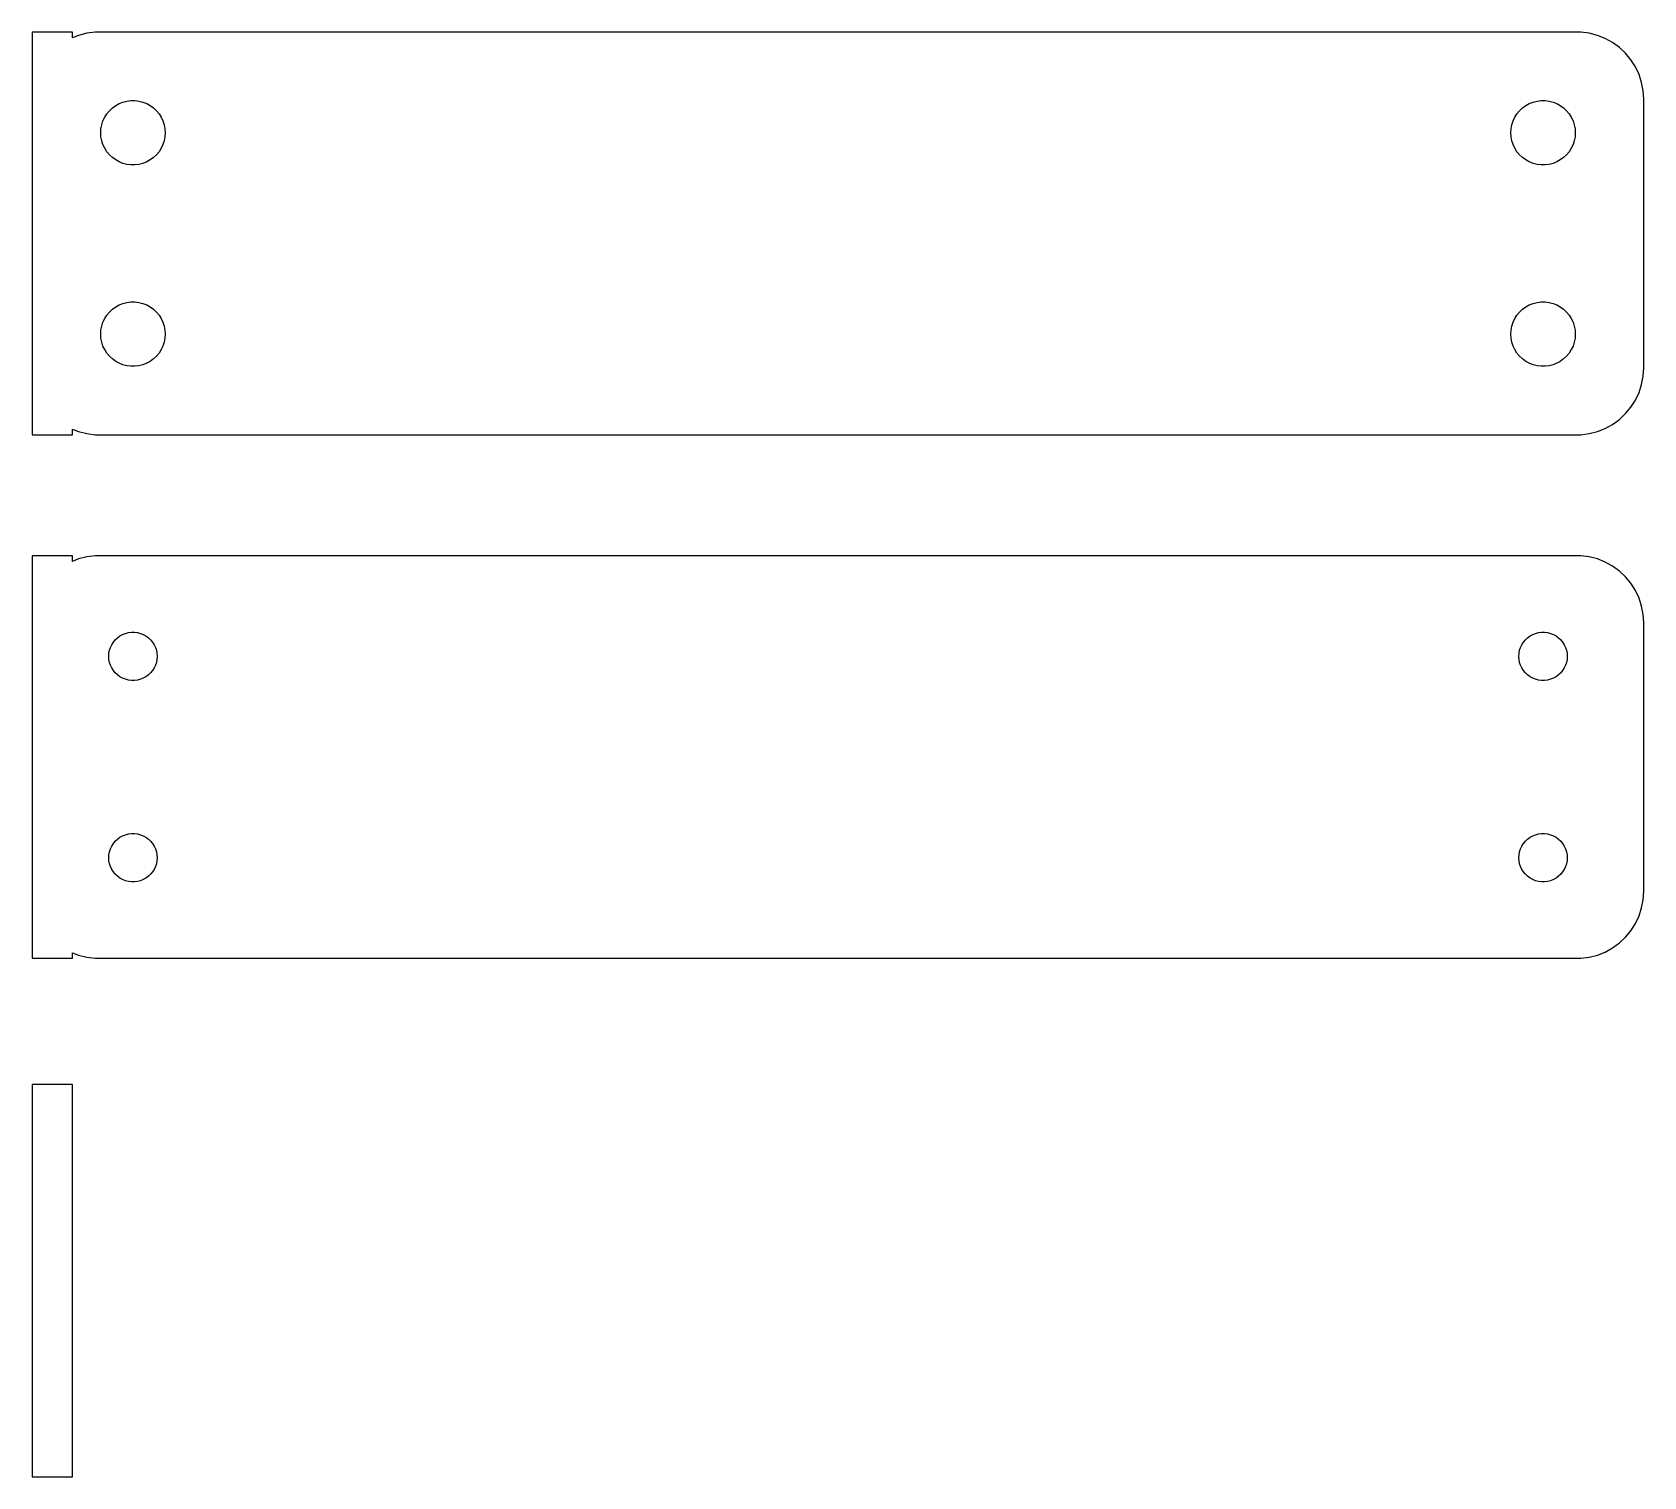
# Model space of a CAD drawing. Header units: metres. Extents: x -60 to 60, y -15 to 93.
import ezdxf

# ---------------------------------------------------------------- set-up
doc = ezdxf.new("R2010")
doc.units = ezdxf.units.M

msp = doc.modelspace()

# ---------------------------------------------------------------- linework, layer by layer
for p, q in [((-57, 92.9901), (-60, 92.9901)), ((-60, 92.9901), (-60, 63.0099)), ((-57, 92.5752), (-57, 92.9901)), ((-56.5451, 92.7553), (-57, 92.5752)), ((-55.9369, 92.9114), (-56.5451, 92.7553)), ((-55.3139, 92.9901), (-55.9369, 92.9114)), ((55.3139, 92.9901), (-55.3139, 92.9901)), ((55.9369, 92.9114), (55.3139, 92.9901)), ((56.5451, 92.7553), (55.9369, 92.9114)), ((57.1289, 92.5241), (56.5451, 92.7553)), ((57.6791, 92.2216), (57.1289, 92.5241)), ((58.1871, 91.8526), (57.6791, 92.2216)), ((58.6448, 91.4227), (58.1871, 91.8526)), ((59.0451, 90.9389), (58.6448, 91.4227)), ((59.3815, 90.4088), (59.0451, 90.9389)), ((59.6489, 89.8406), (59.3815, 90.4088)), ((59.8429, 89.2434), (59.6489, 89.8406)), ((59.9606, 88.6267), (59.8429, 89.2434)), ((-53.786, 87.5264), (-53.5219, 87.6716)), ((-53.5219, 87.6716), (-53.2416, 87.7825)), ((-53.2416, 87.7825), (-52.9497, 87.8575)), ((-52.9497, 87.8575), (-52.6507, 87.8953)), ((-52.6507, 87.8953), (-52.3493, 87.8953)), ((-52.3493, 87.8953), (-52.0503, 87.8575)), ((-52.0503, 87.8575), (-51.7584, 87.7825)), ((-51.7584, 87.7825), (-51.4781, 87.6716)), ((-51.4781, 87.6716), (-51.214, 87.5264)), ((51.214, 87.5264), (51.4781, 87.6716)), ((51.4781, 87.6716), (51.7584, 87.7825)), ((51.7584, 87.7825), (52.0503, 87.8575)), ((52.0503, 87.8575), (52.3493, 87.8953)), ((52.3493, 87.8953), (52.6507, 87.8953)), ((52.6507, 87.8953), (52.9497, 87.8575)), ((52.9497, 87.8575), (53.2416, 87.7825)), ((53.2416, 87.7825), (53.5219, 87.6716)), ((53.5219, 87.6716), (53.786, 87.5264)), ((60, 88), (59.9606, 88.6267)), ((60, 68), (60, 88)), ((-54.7315, 86.3835), (-54.6031, 86.6562)), ((-54.6031, 86.6562), (-54.4416, 86.9107)), ((-54.4416, 86.9107), (-54.2495, 87.1429)), ((-54.2495, 87.1429), (-54.0298, 87.3492)), ((-54.0298, 87.3492), (-53.786, 87.5264)), ((-51.214, 87.5264), (-50.9702, 87.3492)), ((-50.9702, 87.3492), (-50.7505, 87.1429)), ((-50.7505, 87.1429), (-50.5583, 86.9107)), ((-50.5583, 86.9107), (-50.3969, 86.6562)), ((-50.3969, 86.6562), (-50.2685, 86.3835)), ((50.2685, 86.3835), (50.3969, 86.6562)), ((50.3969, 86.6562), (50.5583, 86.9107)), ((50.5583, 86.9107), (50.7505, 87.1429)), ((50.7505, 87.1429), (50.9702, 87.3492)), ((50.9702, 87.3492), (51.214, 87.5264)), ((53.786, 87.5264), (54.0298, 87.3492)), ((54.0298, 87.3492), (54.2495, 87.1429)), ((54.2495, 87.1429), (54.4416, 86.9107)), ((54.4416, 86.9107), (54.6031, 86.6562)), ((54.6031, 86.6562), (54.7315, 86.3835)), ((-54.9, 85.5), (-54.8811, 85.8008)), ((-54.8811, 85.1992), (-54.9, 85.5)), ((-54.8811, 85.8008), (-54.8246, 86.0968)), ((-54.8246, 86.0968), (-54.7315, 86.3835)), ((-50.2685, 86.3835), (-50.1754, 86.0968)), ((-50.1754, 86.0968), (-50.1189, 85.8008)), ((-50.1189, 85.8008), (-50.1, 85.5)), ((-50.1, 85.5), (-50.1189, 85.1992)), ((50.1, 85.5), (50.1189, 85.8008)), ((50.1189, 85.1992), (50.1, 85.5)), ((50.1189, 85.8008), (50.1754, 86.0968)), ((50.1754, 86.0968), (50.2685, 86.3835)), ((54.7315, 86.3835), (54.8246, 86.0968)), ((54.8246, 86.0968), (54.8811, 85.8008)), ((54.8811, 85.8008), (54.9, 85.5)), ((54.9, 85.5), (54.8811, 85.1992)), ((-54.8246, 84.9031), (-54.8811, 85.1992)), ((-54.7315, 84.6165), (-54.8246, 84.9031)), ((-54.6031, 84.3438), (-54.7315, 84.6165)), ((-54.4416, 84.0893), (-54.6031, 84.3438)), ((-54.2495, 83.8571), (-54.4416, 84.0893)), ((-50.5583, 84.0893), (-50.7505, 83.8571)), ((-50.3969, 84.3438), (-50.5583, 84.0893)), ((-50.2685, 84.6165), (-50.3969, 84.3438)), ((-50.1754, 84.9031), (-50.2685, 84.6165)), ((-50.1189, 85.1992), (-50.1754, 84.9031)), ((50.1754, 84.9031), (50.1189, 85.1992)), ((50.2685, 84.6165), (50.1754, 84.9031)), ((50.3969, 84.3438), (50.2685, 84.6165)), ((50.5583, 84.0893), (50.3969, 84.3438)), ((50.7505, 83.8571), (50.5583, 84.0893)), ((54.4416, 84.0893), (54.2495, 83.8571)), ((54.6031, 84.3438), (54.4416, 84.0893)), ((54.7315, 84.6165), (54.6031, 84.3438)), ((54.8246, 84.9031), (54.7315, 84.6165)), ((54.8811, 85.1992), (54.8246, 84.9031)), ((-54.0298, 83.6508), (-54.2495, 83.8571)), ((-53.786, 83.4736), (-54.0298, 83.6508)), ((-53.5219, 83.3284), (-53.786, 83.4736)), ((-53.2416, 83.2175), (-53.5219, 83.3284)), ((-52.9497, 83.1425), (-53.2416, 83.2175)), ((-52.6507, 83.1047), (-52.9497, 83.1425)), ((-52.3493, 83.1047), (-52.6507, 83.1047)), ((-52.0503, 83.1425), (-52.3493, 83.1047)), ((-51.7584, 83.2175), (-52.0503, 83.1425)), ((-51.4781, 83.3284), (-51.7584, 83.2175)), ((-51.214, 83.4736), (-51.4781, 83.3284)), ((-50.9702, 83.6508), (-51.214, 83.4736)), ((-50.7505, 83.8571), (-50.9702, 83.6508)), ((50.9702, 83.6508), (50.7505, 83.8571)), ((51.214, 83.4736), (50.9702, 83.6508)), ((51.4781, 83.3284), (51.214, 83.4736)), ((51.7584, 83.2175), (51.4781, 83.3284)), ((52.0503, 83.1425), (51.7584, 83.2175)), ((52.3493, 83.1047), (52.0503, 83.1425)), ((52.6507, 83.1047), (52.3493, 83.1047)), ((52.9497, 83.1425), (52.6507, 83.1047)), ((53.2416, 83.2175), (52.9497, 83.1425)), ((53.5219, 83.3284), (53.2416, 83.2175)), ((53.786, 83.4736), (53.5219, 83.3284)), ((54.0298, 83.6508), (53.786, 83.4736)), ((54.2495, 83.8571), (54.0298, 83.6508)), ((-54.4416, 71.9107), (-54.2495, 72.1429)), ((-54.2495, 72.1429), (-54.0298, 72.3492)), ((-54.0298, 72.3492), (-53.786, 72.5264)), ((-53.786, 72.5264), (-53.5219, 72.6716)), ((-53.5219, 72.6716), (-53.2416, 72.7825)), ((-53.2416, 72.7825), (-52.9497, 72.8575)), ((-52.9497, 72.8575), (-52.6507, 72.8953)), ((-52.6507, 72.8953), (-52.3493, 72.8953)), ((-52.3493, 72.8953), (-52.0503, 72.8575)), ((-52.0503, 72.8575), (-51.7584, 72.7825)), ((-51.7584, 72.7825), (-51.4781, 72.6716)), ((-51.4781, 72.6716), (-51.214, 72.5264)), ((-51.214, 72.5264), (-50.9702, 72.3492)), ((-50.9702, 72.3492), (-50.7505, 72.1429)), ((-50.7505, 72.1429), (-50.5583, 71.9107)), ((50.5583, 71.9107), (50.7505, 72.1429)), ((50.7505, 72.1429), (50.9702, 72.3492)), ((50.9702, 72.3492), (51.214, 72.5264)), ((51.214, 72.5264), (51.4781, 72.6716)), ((51.4781, 72.6716), (51.7584, 72.7825)), ((51.7584, 72.7825), (52.0503, 72.8575)), ((52.0503, 72.8575), (52.3493, 72.8953)), ((52.3493, 72.8953), (52.6507, 72.8953)), ((52.6507, 72.8953), (52.9497, 72.8575)), ((52.9497, 72.8575), (53.2416, 72.7825)), ((53.2416, 72.7825), (53.5219, 72.6716)), ((53.5219, 72.6716), (53.786, 72.5264)), ((53.786, 72.5264), (54.0298, 72.3492)), ((54.0298, 72.3492), (54.2495, 72.1429)), ((54.2495, 72.1429), (54.4416, 71.9107)), ((-54.9, 70.5), (-54.8811, 70.8008)), ((-54.8811, 70.8008), (-54.8246, 71.0969)), ((-54.8246, 71.0969), (-54.7315, 71.3835)), ((-54.7315, 71.3835), (-54.6031, 71.6562)), ((-54.6031, 71.6562), (-54.4416, 71.9107)), ((-50.5583, 71.9107), (-50.3969, 71.6562)), ((-50.3969, 71.6562), (-50.2685, 71.3835)), ((-50.2685, 71.3835), (-50.1754, 71.0969)), ((-50.1754, 71.0969), (-50.1189, 70.8008)), ((-50.1189, 70.8008), (-50.1, 70.5)), ((50.1, 70.5), (50.1189, 70.8008)), ((50.1189, 70.8008), (50.1754, 71.0969)), ((50.1754, 71.0969), (50.2685, 71.3835)), ((50.2685, 71.3835), (50.3969, 71.6562)), ((50.3969, 71.6562), (50.5583, 71.9107)), ((54.4416, 71.9107), (54.6031, 71.6562)), ((54.6031, 71.6562), (54.7315, 71.3835)), ((54.7315, 71.3835), (54.8246, 71.0969)), ((54.8246, 71.0969), (54.8811, 70.8008)), ((54.8811, 70.8008), (54.9, 70.5)), ((-54.8811, 70.1992), (-54.9, 70.5)), ((-54.8246, 69.9032), (-54.8811, 70.1992)), ((-54.7315, 69.6165), (-54.8246, 69.9032)), ((-54.6031, 69.3438), (-54.7315, 69.6165)), ((-50.2685, 69.6165), (-50.3969, 69.3438)), ((-50.1754, 69.9032), (-50.2685, 69.6165)), ((-50.1189, 70.1992), (-50.1754, 69.9032)), ((-50.1, 70.5), (-50.1189, 70.1992)), ((50.1189, 70.1992), (50.1, 70.5)), ((50.1754, 69.9032), (50.1189, 70.1992)), ((50.2685, 69.6165), (50.1754, 69.9032)), ((50.3969, 69.3438), (50.2685, 69.6165)), ((54.7315, 69.6165), (54.6031, 69.3438)), ((54.8246, 69.9032), (54.7315, 69.6165)), ((54.8811, 70.1992), (54.8246, 69.9032)), ((54.9, 70.5), (54.8811, 70.1992)), ((-54.4416, 69.0893), (-54.6031, 69.3438)), ((-54.2495, 68.8571), (-54.4416, 69.0893)), ((-54.0298, 68.6508), (-54.2495, 68.8571)), ((-53.786, 68.4736), (-54.0298, 68.6508)), ((-53.5219, 68.3284), (-53.786, 68.4736)), ((-51.214, 68.4736), (-51.4781, 68.3284)), ((-50.9702, 68.6508), (-51.214, 68.4736)), ((-50.7505, 68.8571), (-50.9702, 68.6508)), ((-50.5583, 69.0893), (-50.7505, 68.8571)), ((-50.3969, 69.3438), (-50.5583, 69.0893)), ((50.5583, 69.0893), (50.3969, 69.3438)), ((50.7505, 68.8571), (50.5583, 69.0893)), ((50.9702, 68.6508), (50.7505, 68.8571)), ((51.214, 68.4736), (50.9702, 68.6508)), ((51.4781, 68.3284), (51.214, 68.4736)), ((53.786, 68.4736), (53.5219, 68.3284)), ((54.0298, 68.6508), (53.786, 68.4736)), ((54.2495, 68.8571), (54.0298, 68.6508)), ((54.4416, 69.0893), (54.2495, 68.8571)), ((54.6031, 69.3438), (54.4416, 69.0893)), ((-53.2416, 68.2175), (-53.5219, 68.3284)), ((-52.9497, 68.1425), (-53.2416, 68.2175)), ((-52.6507, 68.1047), (-52.9497, 68.1425)), ((-52.3493, 68.1047), (-52.6507, 68.1047)), ((-52.0503, 68.1425), (-52.3493, 68.1047)), ((-51.7584, 68.2175), (-52.0503, 68.1425)), ((-51.4781, 68.3284), (-51.7584, 68.2175)), ((51.7584, 68.2175), (51.4781, 68.3284)), ((52.0503, 68.1425), (51.7584, 68.2175)), ((52.3493, 68.1047), (52.0503, 68.1425)), ((52.6507, 68.1047), (52.3493, 68.1047)), ((52.9497, 68.1425), (52.6507, 68.1047)), ((53.2416, 68.2175), (52.9497, 68.1425)), ((53.5219, 68.3284), (53.2416, 68.2175)), ((59.8429, 66.7566), (59.9606, 67.3733)), ((59.9606, 67.3733), (60, 68)), ((59.3815, 65.5912), (59.6489, 66.1594)), ((59.6489, 66.1594), (59.8429, 66.7566)), ((58.6448, 64.5773), (59.0451, 65.0611)), ((59.0451, 65.0611), (59.3815, 65.5912)), ((57.1289, 63.4759), (57.6791, 63.7784)), ((57.6791, 63.7784), (58.1871, 64.1474)), ((58.1871, 64.1474), (58.6448, 64.5773)), ((-60, 63.0099), (-57, 63.0099)), ((-57, 63.4248), (-56.5451, 63.2447)), ((-57, 63.0099), (-57, 63.4248)), ((-56.5451, 63.2447), (-55.9369, 63.0886)), ((-55.9369, 63.0886), (-55.3139, 63.0099)), ((-55.3139, 63.0099), (55.3139, 63.0099)), ((55.3139, 63.0099), (55.9369, 63.0886)), ((55.9369, 63.0886), (56.5451, 63.2447)), ((56.5451, 63.2447), (57.1289, 63.4759)), ((-57, 53.9901), (-60, 53.9901)), ((-60, 53.9901), (-60, 24.0099)), ((-57, 53.5752), (-57, 53.9901)), ((-56.5451, 53.7553), (-57, 53.5752)), ((-55.9369, 53.9114), (-56.5451, 53.7553)), ((-55.3139, 53.9901), (-55.9369, 53.9114)), ((55.3139, 53.9901), (-55.3139, 53.9901)), ((55.9369, 53.9114), (55.3139, 53.9901)), ((56.5451, 53.7553), (55.9369, 53.9114)), ((57.1289, 53.5241), (56.5451, 53.7553)), ((57.6791, 53.2216), (57.1289, 53.5241)), ((58.1871, 52.8526), (57.6791, 53.2216)), ((58.6448, 52.4227), (58.1871, 52.8526)), ((59.0451, 51.9389), (58.6448, 52.4227)), ((59.3815, 51.4088), (59.0451, 51.9389)), ((59.6489, 50.8406), (59.3815, 51.4088)), ((59.8429, 50.2434), (59.6489, 50.8406)), ((59.9606, 49.6267), (59.8429, 50.2434)), ((60, 49), (59.9606, 49.6267)), ((-53.6474, 47.8869), (-53.4645, 48.0198)), ((-53.4645, 48.0198), (-53.2664, 48.1287)), ((-53.2664, 48.1287), (-53.0562, 48.2119)), ((-53.0562, 48.2119), (-52.8373, 48.2681)), ((-52.8373, 48.2681), (-52.613, 48.2964)), ((-52.613, 48.2964), (-52.387, 48.2964)), ((-52.387, 48.2964), (-52.1627, 48.2681)), ((-52.1627, 48.2681), (-51.9438, 48.2119)), ((-51.9438, 48.2119), (-51.7336, 48.1287)), ((-51.7336, 48.1287), (-51.5355, 48.0198)), ((-51.5355, 48.0198), (-51.3526, 47.8869)), ((51.3526, 47.8869), (51.5355, 48.0198)), ((51.5355, 48.0198), (51.7336, 48.1287)), ((51.7336, 48.1287), (51.9438, 48.2119)), ((51.9438, 48.2119), (52.1627, 48.2681)), ((52.1627, 48.2681), (52.387, 48.2964)), ((52.387, 48.2964), (52.613, 48.2964)), ((52.613, 48.2964), (52.8373, 48.2681)), ((52.8373, 48.2681), (53.0562, 48.2119)), ((53.0562, 48.2119), (53.2664, 48.1287)), ((53.2664, 48.1287), (53.4645, 48.0198)), ((53.4645, 48.0198), (53.6474, 47.8869)), ((60, 29), (60, 49)), ((-54.2858, 46.7256), (-54.2434, 46.9476)), ((-54.2434, 46.9476), (-54.1736, 47.1626)), ((-54.1736, 47.1626), (-54.0773, 47.3671)), ((-54.0773, 47.3671), (-53.9562, 47.558)), ((-53.9562, 47.558), (-53.8121, 47.7322)), ((-53.8121, 47.7322), (-53.6474, 47.8869)), ((-51.3526, 47.8869), (-51.1879, 47.7322)), ((-51.1879, 47.7322), (-51.0438, 47.558)), ((-51.0438, 47.558), (-50.9226, 47.3671)), ((-50.9226, 47.3671), (-50.8264, 47.1626)), ((-50.8264, 47.1626), (-50.7565, 46.9476)), ((-50.7565, 46.9476), (-50.7142, 46.7256)), ((50.7142, 46.7256), (50.7565, 46.9476)), ((50.7565, 46.9476), (50.8264, 47.1626)), ((50.8264, 47.1626), (50.9226, 47.3671)), ((50.9226, 47.3671), (51.0438, 47.558)), ((51.0438, 47.558), (51.1879, 47.7322)), ((51.1879, 47.7322), (51.3526, 47.8869)), ((53.6474, 47.8869), (53.8121, 47.7322)), ((53.8121, 47.7322), (53.9562, 47.558)), ((53.9562, 47.558), (54.0773, 47.3671)), ((54.0773, 47.3671), (54.1736, 47.1626)), ((54.1736, 47.1626), (54.2434, 46.9476)), ((54.2434, 46.9476), (54.2858, 46.7256)), ((-54.3, 46.5), (-54.2858, 46.7256)), ((-54.2858, 46.2744), (-54.3, 46.5)), ((-54.2434, 46.0524), (-54.2858, 46.2744)), ((-54.1736, 45.8374), (-54.2434, 46.0524)), ((-54.0773, 45.6328), (-54.1736, 45.8374)), ((-53.9562, 45.442), (-54.0773, 45.6328)), ((-50.9226, 45.6328), (-51.0438, 45.442)), ((-50.8264, 45.8374), (-50.9226, 45.6328)), ((-50.7565, 46.0524), (-50.8264, 45.8374)), ((-50.7142, 46.2744), (-50.7565, 46.0524)), ((-50.7142, 46.7256), (-50.7, 46.5)), ((-50.7, 46.5), (-50.7142, 46.2744)), ((50.7, 46.5), (50.7142, 46.7256)), ((50.7142, 46.2744), (50.7, 46.5)), ((50.7565, 46.0524), (50.7142, 46.2744)), ((50.8264, 45.8374), (50.7565, 46.0524)), ((50.9226, 45.6328), (50.8264, 45.8374)), ((51.0438, 45.442), (50.9226, 45.6328)), ((54.0773, 45.6328), (53.9562, 45.442)), ((54.1736, 45.8374), (54.0773, 45.6328)), ((54.2434, 46.0524), (54.1736, 45.8374)), ((54.2858, 46.2744), (54.2434, 46.0524)), ((54.2858, 46.7256), (54.3, 46.5)), ((54.3, 46.5), (54.2858, 46.2744)), ((-53.8121, 45.2678), (-53.9562, 45.442)), ((-53.6474, 45.1131), (-53.8121, 45.2678)), ((-53.4645, 44.9802), (-53.6474, 45.1131)), ((-53.2664, 44.8713), (-53.4645, 44.9802)), ((-53.0562, 44.7881), (-53.2664, 44.8713)), ((-52.8373, 44.7319), (-53.0562, 44.7881)), ((-52.613, 44.7036), (-52.8373, 44.7319)), ((-52.387, 44.7036), (-52.613, 44.7036)), ((-52.1627, 44.7319), (-52.387, 44.7036)), ((-51.9438, 44.7881), (-52.1627, 44.7319)), ((-51.7336, 44.8713), (-51.9438, 44.7881)), ((-51.5355, 44.9802), (-51.7336, 44.8713)), ((-51.3526, 45.1131), (-51.5355, 44.9802)), ((-51.1879, 45.2678), (-51.3526, 45.1131)), ((-51.0438, 45.442), (-51.1879, 45.2678)), ((51.1879, 45.2678), (51.0438, 45.442)), ((51.3526, 45.1131), (51.1879, 45.2678)), ((51.5355, 44.9802), (51.3526, 45.1131)), ((51.7336, 44.8713), (51.5355, 44.9802)), ((51.9438, 44.7881), (51.7336, 44.8713)), ((52.1627, 44.7319), (51.9438, 44.7881)), ((52.387, 44.7036), (52.1627, 44.7319)), ((52.613, 44.7036), (52.387, 44.7036)), ((52.8373, 44.7319), (52.613, 44.7036)), ((53.0562, 44.7881), (52.8373, 44.7319)), ((53.2664, 44.8713), (53.0562, 44.7881)), ((53.4645, 44.9802), (53.2664, 44.8713)), ((53.6474, 45.1131), (53.4645, 44.9802)), ((53.8121, 45.2678), (53.6474, 45.1131)), ((53.9562, 45.442), (53.8121, 45.2678)), ((-54.0773, 32.3672), (-53.9562, 32.558)), ((-53.9562, 32.558), (-53.8121, 32.7322)), ((-53.8121, 32.7322), (-53.6474, 32.8869)), ((-53.6474, 32.8869), (-53.4645, 33.0198)), ((-53.4645, 33.0198), (-53.2664, 33.1287)), ((-53.2664, 33.1287), (-53.0562, 33.2119)), ((-53.0562, 33.2119), (-52.8373, 33.2681)), ((-52.8373, 33.2681), (-52.613, 33.2964)), ((-52.613, 33.2964), (-52.387, 33.2964)), ((-52.387, 33.2964), (-52.1627, 33.2681)), ((-52.1627, 33.2681), (-51.9438, 33.2119)), ((-51.9438, 33.2119), (-51.7336, 33.1287)), ((-51.7336, 33.1287), (-51.5355, 33.0198)), ((-51.5355, 33.0198), (-51.3526, 32.8869)), ((-51.3526, 32.8869), (-51.1879, 32.7322)), ((-51.1879, 32.7322), (-51.0438, 32.558)), ((-51.0438, 32.558), (-50.9226, 32.3672)), ((50.9226, 32.3672), (51.0438, 32.558)), ((51.0438, 32.558), (51.1879, 32.7322)), ((51.1879, 32.7322), (51.3526, 32.8869)), ((51.3526, 32.8869), (51.5355, 33.0198)), ((51.5355, 33.0198), (51.7336, 33.1287)), ((51.7336, 33.1287), (51.9438, 33.2119)), ((51.9438, 33.2119), (52.1627, 33.2681)), ((52.1627, 33.2681), (52.387, 33.2964)), ((52.387, 33.2964), (52.613, 33.2964)), ((52.613, 33.2964), (52.8373, 33.2681)), ((52.8373, 33.2681), (53.0562, 33.2119)), ((53.0562, 33.2119), (53.2664, 33.1287)), ((53.2664, 33.1287), (53.4645, 33.0198)), ((53.4645, 33.0198), (53.6474, 32.8869)), ((53.6474, 32.8869), (53.8121, 32.7322)), ((53.8121, 32.7322), (53.9562, 32.558)), ((53.9562, 32.558), (54.0773, 32.3672)), ((-54.3, 31.5), (-54.2858, 31.7256)), ((-54.2858, 31.2744), (-54.3, 31.5)), ((-54.2858, 31.7256), (-54.2434, 31.9476)), ((-54.2434, 31.0524), (-54.2858, 31.2744)), ((-54.2434, 31.9476), (-54.1736, 32.1626)), ((-54.1736, 32.1626), (-54.0773, 32.3672)), ((-50.9226, 32.3672), (-50.8264, 32.1626)), ((-50.8264, 32.1626), (-50.7565, 31.9476)), ((-50.7565, 31.9476), (-50.7142, 31.7256)), ((-50.7142, 31.2744), (-50.7565, 31.0524)), ((-50.7142, 31.7256), (-50.7, 31.5)), ((-50.7, 31.5), (-50.7142, 31.2744)), ((50.7, 31.5), (50.7142, 31.7256)), ((50.7142, 31.2744), (50.7, 31.5)), ((50.7142, 31.7256), (50.7565, 31.9476)), ((50.7565, 31.0524), (50.7142, 31.2744)), ((50.7565, 31.9476), (50.8264, 32.1626)), ((50.8264, 32.1626), (50.9226, 32.3672)), ((54.0773, 32.3672), (54.1736, 32.1626)), ((54.1736, 32.1626), (54.2434, 31.9476)), ((54.2434, 31.9476), (54.2858, 31.7256)), ((54.2858, 31.2744), (54.2434, 31.0524)), ((54.2858, 31.7256), (54.3, 31.5)), ((54.3, 31.5), (54.2858, 31.2744)), ((-54.1736, 30.8374), (-54.2434, 31.0524)), ((-54.0773, 30.6329), (-54.1736, 30.8374)), ((-53.9562, 30.442), (-54.0773, 30.6329)), ((-53.8121, 30.2678), (-53.9562, 30.442)), ((-53.6474, 30.1131), (-53.8121, 30.2678)), ((-53.4645, 29.9802), (-53.6474, 30.1131)), ((-51.3526, 30.1131), (-51.5355, 29.9802)), ((-51.1879, 30.2678), (-51.3526, 30.1131)), ((-51.0438, 30.442), (-51.1879, 30.2678)), ((-50.9226, 30.6329), (-51.0438, 30.442)), ((-50.8264, 30.8374), (-50.9226, 30.6329)), ((-50.7565, 31.0524), (-50.8264, 30.8374)), ((50.8264, 30.8374), (50.7565, 31.0524)), ((50.9226, 30.6329), (50.8264, 30.8374)), ((51.0438, 30.442), (50.9226, 30.6329)), ((51.1879, 30.2678), (51.0438, 30.442)), ((51.3526, 30.1131), (51.1879, 30.2678)), ((51.5355, 29.9802), (51.3526, 30.1131)), ((53.6474, 30.1131), (53.4645, 29.9802)), ((53.8121, 30.2678), (53.6474, 30.1131)), ((53.9562, 30.442), (53.8121, 30.2678)), ((54.0773, 30.6329), (53.9562, 30.442)), ((54.1736, 30.8374), (54.0773, 30.6329)), ((54.2434, 31.0524), (54.1736, 30.8374)), ((-53.2664, 29.8713), (-53.4645, 29.9802)), ((-53.0562, 29.7881), (-53.2664, 29.8713)), ((-52.8373, 29.7319), (-53.0562, 29.7881)), ((-52.613, 29.7036), (-52.8373, 29.7319)), ((-52.387, 29.7036), (-52.613, 29.7036)), ((-52.1627, 29.7319), (-52.387, 29.7036)), ((-51.9438, 29.7881), (-52.1627, 29.7319)), ((-51.7336, 29.8713), (-51.9438, 29.7881)), ((-51.5355, 29.9802), (-51.7336, 29.8713)), ((51.7336, 29.8713), (51.5355, 29.9802)), ((51.9438, 29.7881), (51.7336, 29.8713)), ((52.1627, 29.7319), (51.9438, 29.7881)), ((52.387, 29.7036), (52.1627, 29.7319)), ((52.613, 29.7036), (52.387, 29.7036)), ((52.8373, 29.7319), (52.613, 29.7036)), ((53.0562, 29.7881), (52.8373, 29.7319)), ((53.2664, 29.8713), (53.0562, 29.7881)), ((53.4645, 29.9802), (53.2664, 29.8713)), ((59.9606, 28.3733), (60, 29)), ((59.6489, 27.1594), (59.8429, 27.7566)), ((59.8429, 27.7566), (59.9606, 28.3733)), ((59.0451, 26.0611), (59.3815, 26.5912)), ((59.3815, 26.5912), (59.6489, 27.1594)), ((58.1871, 25.1474), (58.6448, 25.5773)), ((58.6448, 25.5773), (59.0451, 26.0611)), ((-60, 24.0099), (-57, 24.0099)), ((-57, 24.4248), (-56.5451, 24.2447)), ((-57, 24.0099), (-57, 24.4248)), ((-56.5451, 24.2447), (-55.9369, 24.0886)), ((-55.9369, 24.0886), (-55.3139, 24.0099)), ((-55.3139, 24.0099), (55.3139, 24.0099)), ((55.3139, 24.0099), (55.9369, 24.0886)), ((55.9369, 24.0886), (56.5451, 24.2447)), ((56.5451, 24.2447), (57.1289, 24.4759)), ((57.1289, 24.4759), (57.6791, 24.7784)), ((57.6791, 24.7784), (58.1871, 25.1474)), ((-57, 14.6148), (-60, 14.6148)), ((-60, 14.6148), (-60, -14.6148)), ((-57, -14.6148), (-57, 14.6148)), ((-60, -14.6148), (-57, -14.6148))]:
    msp.add_line(p, q)

doc.saveas('drawing.dxf')
